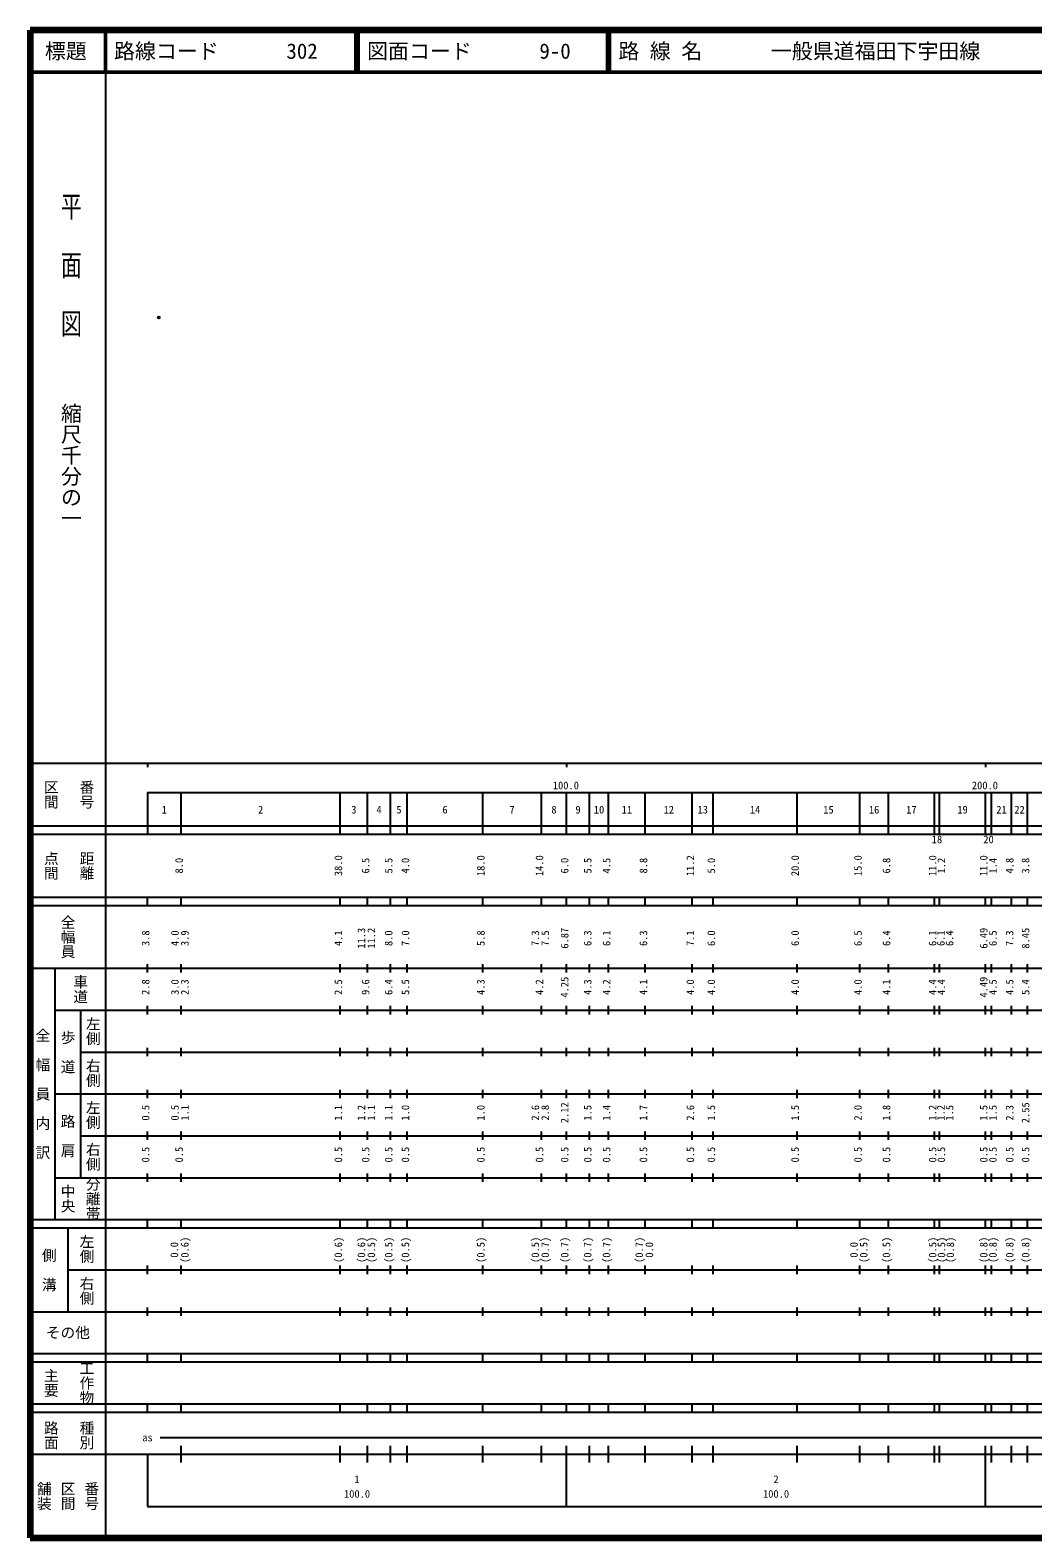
# Model space of a CAD drawing. Units: millimetres on the paper. Extents: x 40 to 680, y 20 to 380.
# Drawn here: x 40 to 279.3, y 20 to 380 of the extents above; entities that cross this region are included whole.
import ezdxf
from ezdxf.enums import TextEntityAlignment as Align

# ---------------------------------------------------------------- set-up
doc = ezdxf.new("R2010")
doc.units = ezdxf.units.MM
doc.header["$PDMODE"] = 32
doc.header["$PDSIZE"] = 0.5
doc.layers.add('M-OTRS', color=6, linetype='Continuous')
doc.layers.add('M-TTL-TXT', color=7, linetype='Continuous')
for name, color, linetype, lineweight in [('M-TTL', 2, 'Continuous', 140), ('M-TTL-BAND', 7, 'Continuous', 25), ('M-TTL-LINE', 7, 'Continuous', 50)]:
    doc.layers.add(name, color=color, linetype=linetype, lineweight=lineweight)
doc.styles.add('@ＭＳ ゴシック', font='')
doc.styles.add('ＭＳ ゴシック', font='')
doc.styles.get('@ＭＳ ゴシック').set_extended_font_data('@MS Gothic')
doc.styles.get('ＭＳ ゴシック').set_extended_font_data('MS Gothic')

msp = doc.modelspace()

# ---------------------------------------------------------------- linework, layer by layer
at = {"layer": 'M-OTRS'}
msp.add_point((70.706, 311.388), dxfattribs=at)
at = {"layer": 'M-TTL'}
for p, q in [((40, 380), (40, 20)), ((680, 380), (40, 380)), ((40, 20), (680, 20))]:
    msp.add_line(p, q, dxfattribs=at)
at = {"layer": 'M-TTL-BAND'}
for p, q in [((58, 370), (58, 20)), ((40, 205), (579, 205)), ((68, 205), (68, 204)), ((168, 205), (168, 204)), ((268, 205), (268, 204)), ((68, 198), (579, 198)), ((68, 198), (68, 188)), ((76, 188), (76, 198)), ((114, 188), (114, 198)), ((120.5, 188), (120.5, 198)), ((126, 188), (126, 198)), ((130, 188), (130, 198)), ((148, 188), (148, 198)), ((162, 188), (162, 198)), ((168, 188), (168, 198)), ((173.5, 188), (173.5, 198)), ((178, 188), (178, 198)), ((186.8, 188), (186.8, 198)), ((198, 188), (198, 198)), ((203, 188), (203, 198)), ((223, 188), (223, 198)), ((238, 188), (238, 198)), ((244.8, 188), (244.8, 198)), ((255.8, 188), (255.8, 198)), ((257, 188), (257, 198)), ((268, 188), (268, 198)), ((269.4, 188), (269.4, 198)), ((274.2, 188), (274.2, 198)), ((278, 188), (278, 198)), ((40, 190), (579, 190)), ((40, 188), (579, 188)), ((40, 173), (579, 173)), ((68, 171), (68, 173)), ((76, 171), (76, 173)), ((114, 171), (114, 173)), ((120.5, 171), (120.5, 173)), ((126, 171), (126, 173)), ((130, 171), (130, 173)), ((148, 171), (148, 173)), ((162, 171), (162, 173)), ((168, 171), (168, 173)), ((173.5, 171), (173.5, 173)), ((178, 171), (178, 173)), ((186.8, 171), (186.8, 173)), ((198, 171), (198, 173)), ((203, 171), (203, 173)), ((223, 171), (223, 173)), ((238, 171), (238, 173)), ((244.8, 171), (244.8, 173)), ((255.8, 171), (255.8, 173)), ((257, 171), (257, 173)), ((268, 171), (268, 173)), ((269.4, 171), (269.4, 173)), ((274.2, 171), (274.2, 173)), ((278, 171), (278, 173)), ((40, 171), (579, 171)), ((40, 156), (579, 156)), ((46, 96), (46, 156)), ((68, 155), (68, 157)), ((76, 155), (76, 157)), ((114, 155), (114, 157)), ((120.5, 155), (120.5, 157)), ((126, 155), (126, 157)), ((130, 155), (130, 157)), ((148, 155), (148, 157)), ((162, 155), (162, 157)), ((168, 155), (168, 157)), ((173.5, 155), (173.5, 157)), ((178, 155), (178, 157)), ((186.8, 155), (186.8, 157)), ((198, 155), (198, 157)), ((203, 155), (203, 157)), ((223, 155), (223, 157)), ((238, 155), (238, 157)), ((244.8, 155), (244.8, 157)), ((255.8, 155), (255.8, 157)), ((257, 155), (257, 157)), ((268, 155), (268, 157)), ((269.4, 155), (269.4, 157)), ((274.2, 155), (274.2, 157)), ((278, 155), (278, 157)), ((46, 146), (579, 146)), ((52, 146), (52, 106)), ((68, 145), (68, 147)), ((76, 145), (76, 147)), ((114, 145), (114, 147)), ((120.5, 145), (120.5, 147)), ((126, 145), (126, 147)), ((130, 145), (130, 147)), ((148, 145), (148, 147)), ((162, 145), (162, 147)), ((168, 145), (168, 147)), ((173.5, 145), (173.5, 147)), ((178, 145), (178, 147)), ((186.8, 145), (186.8, 147)), ((198, 145), (198, 147)), ((203, 145), (203, 147)), ((223, 145), (223, 147)), ((238, 145), (238, 147)), ((244.8, 145), (244.8, 147)), ((255.8, 145), (255.8, 147)), ((257, 145), (257, 147)), ((268, 145), (268, 147)), ((269.4, 145), (269.4, 147)), ((274.2, 145), (274.2, 147)), ((278, 145), (278, 147)), ((68, 135), (68, 137)), ((76, 135), (76, 137)), ((114, 135), (114, 137)), ((120.5, 135), (120.5, 137)), ((126, 135), (126, 137)), ((130, 135), (130, 137)), ((148, 135), (148, 137)), ((162, 135), (162, 137)), ((168, 135), (168, 137)), ((173.5, 135), (173.5, 137)), ((178, 135), (178, 137)), ((186.8, 135), (186.8, 137)), ((198, 135), (198, 137)), ((203, 135), (203, 137)), ((223, 135), (223, 137)), ((238, 135), (238, 137)), ((244.8, 135), (244.8, 137)), ((255.8, 135), (255.8, 137)), ((257, 135), (257, 137)), ((268, 135), (268, 137)), ((269.4, 135), (269.4, 137)), ((274.2, 135), (274.2, 137)), ((278, 135), (278, 137)), ((52, 136), (579, 136)), ((46, 126), (579, 126)), ((68, 125), (68, 127)), ((76, 125), (76, 127)), ((114, 125), (114, 127)), ((120.5, 125), (120.5, 127)), ((126, 125), (126, 127)), ((130, 125), (130, 127)), ((148, 125), (148, 127)), ((162, 125), (162, 127)), ((168, 125), (168, 127)), ((173.5, 125), (173.5, 127)), ((178, 125), (178, 127)), ((186.8, 125), (186.8, 127)), ((198, 125), (198, 127)), ((203, 125), (203, 127)), ((223, 125), (223, 127)), ((238, 125), (238, 127)), ((244.8, 125), (244.8, 127)), ((255.8, 125), (255.8, 127)), ((257, 125), (257, 127)), ((268, 125), (268, 127)), ((269.4, 125), (269.4, 127)), ((274.2, 125), (274.2, 127)), ((278, 125), (278, 127)), ((52, 116), (579, 116)), ((68, 115), (68, 117)), ((76, 115), (76, 117)), ((114, 115), (114, 117)), ((120.5, 115), (120.5, 117)), ((126, 115), (126, 117)), ((130, 115), (130, 117)), ((148, 115), (148, 117)), ((162, 115), (162, 117)), ((168, 115), (168, 117)), ((173.5, 115), (173.5, 117)), ((178, 115), (178, 117)), ((186.8, 115), (186.8, 117)), ((198, 115), (198, 117)), ((203, 115), (203, 117)), ((223, 115), (223, 117)), ((238, 115), (238, 117)), ((244.8, 115), (244.8, 117)), ((255.8, 115), (255.8, 117)), ((257, 115), (257, 117)), ((268, 115), (268, 117)), ((269.4, 115), (269.4, 117)), ((274.2, 115), (274.2, 117)), ((278, 115), (278, 117)), ((46, 106), (579, 106)), ((68, 105), (68, 107)), ((76, 105), (76, 107)), ((114, 105), (114, 107)), ((120.5, 105), (120.5, 107)), ((126, 105), (126, 107)), ((130, 105), (130, 107)), ((148, 105), (148, 107)), ((162, 105), (162, 107)), ((168, 105), (168, 107)), ((173.5, 105), (173.5, 107)), ((178, 105), (178, 107)), ((186.8, 105), (186.8, 107)), ((198, 105), (198, 107)), ((203, 105), (203, 107)), ((223, 105), (223, 107)), ((238, 105), (238, 107)), ((244.8, 105), (244.8, 107)), ((255.8, 105), (255.8, 107)), ((257, 105), (257, 107)), ((268, 105), (268, 107)), ((269.4, 105), (269.4, 107)), ((274.2, 105), (274.2, 107)), ((278, 105), (278, 107)), ((40, 96), (579, 96)), ((40, 94), (579, 94)), ((49, 94), (49, 74)), ((68, 94), (68, 96)), ((76, 94), (76, 96)), ((114, 94), (114, 96)), ((120.5, 94), (120.5, 96)), ((126, 94), (126, 96)), ((130, 94), (130, 96)), ((148, 94), (148, 96)), ((162, 94), (162, 96)), ((168, 94), (168, 96)), ((173.5, 94), (173.5, 96)), ((178, 94), (178, 96)), ((186.8, 94), (186.8, 96)), ((198, 94), (198, 96)), ((203, 94), (203, 96)), ((223, 94), (223, 96)), ((238, 94), (238, 96)), ((244.8, 94), (244.8, 96)), ((255.8, 94), (255.8, 96)), ((257, 94), (257, 96)), ((268, 94), (268, 96)), ((269.4, 94), (269.4, 96)), ((274.2, 94), (274.2, 96)), ((278, 94), (278, 96)), ((49, 84), (579, 84)), ((68, 83), (68, 85)), ((76, 83), (76, 85)), ((114, 83), (114, 85)), ((120.5, 83), (120.5, 85)), ((126, 83), (126, 85)), ((130, 83), (130, 85)), ((148, 83), (148, 85)), ((162, 83), (162, 85)), ((168, 83), (168, 85)), ((173.5, 83), (173.5, 85)), ((178, 83), (178, 85)), ((186.8, 83), (186.8, 85)), ((198, 83), (198, 85)), ((203, 83), (203, 85)), ((223, 83), (223, 85)), ((238, 83), (238, 85)), ((244.8, 83), (244.8, 85)), ((255.8, 83), (255.8, 85)), ((257, 83), (257, 85)), ((268, 83), (268, 85)), ((269.4, 83), (269.4, 85)), ((274.2, 83), (274.2, 85)), ((278, 83), (278, 85)), ((40, 74), (579, 74)), ((68, 73), (68, 75)), ((76, 73), (76, 75)), ((114, 73), (114, 75)), ((120.5, 73), (120.5, 75)), ((126, 73), (126, 75)), ((130, 73), (130, 75)), ((148, 73), (148, 75)), ((162, 73), (162, 75)), ((168, 73), (168, 75)), ((173.5, 73), (173.5, 75)), ((178, 73), (178, 75)), ((186.8, 73), (186.8, 75)), ((198, 73), (198, 75)), ((203, 73), (203, 75)), ((223, 73), (223, 75)), ((238, 73), (238, 75)), ((244.8, 73), (244.8, 75)), ((255.8, 73), (255.8, 75)), ((257, 73), (257, 75)), ((268, 73), (268, 75)), ((269.4, 73), (269.4, 75)), ((274.2, 73), (274.2, 75)), ((278, 73), (278, 75)), ((40, 64), (579, 64)), ((40, 62), (579, 62)), ((68, 62), (68, 64)), ((76, 62), (76, 64)), ((114, 62), (114, 64)), ((120.5, 62), (120.5, 64)), ((126, 62), (126, 64)), ((130, 62), (130, 64)), ((148, 62), (148, 64)), ((162, 62), (162, 64)), ((168, 62), (168, 64)), ((173.5, 62), (173.5, 64)), ((178, 62), (178, 64)), ((186.8, 62), (186.8, 64)), ((198, 62), (198, 64)), ((203, 62), (203, 64)), ((223, 62), (223, 64)), ((238, 62), (238, 64)), ((244.8, 62), (244.8, 64)), ((255.8, 62), (255.8, 64)), ((257, 62), (257, 64)), ((268, 62), (268, 64)), ((269.4, 62), (269.4, 64)), ((274.2, 62), (274.2, 64)), ((278, 62), (278, 64)), ((40, 52), (579, 52)), ((68, 50), (68, 52)), ((76, 50), (76, 52)), ((114, 50), (114, 52)), ((120.5, 50), (120.5, 52)), ((126, 50), (126, 52)), ((130, 50), (130, 52)), ((148, 50), (148, 52)), ((162, 50), (162, 52)), ((168, 50), (168, 52)), ((173.5, 50), (173.5, 52)), ((178, 50), (178, 52)), ((186.8, 50), (186.8, 52)), ((198, 50), (198, 52)), ((203, 50), (203, 52)), ((223, 50), (223, 52)), ((238, 50), (238, 52)), ((244.8, 50), (244.8, 52)), ((255.8, 50), (255.8, 52)), ((257, 50), (257, 52)), ((268, 50), (268, 52)), ((269.4, 50), (269.4, 52)), ((274.2, 50), (274.2, 52)), ((278, 50), (278, 52)), ((40, 50), (579, 50)), ((71, 44), (445.4, 44)), ((40, 40), (579, 40)), ((68, 40), (68, 27.5)), ((76, 38), (76, 42)), ((114, 38), (114, 42)), ((120.5, 38), (120.5, 42)), ((126, 38), (126, 42)), ((130, 38), (130, 42)), ((148, 38), (148, 42)), ((162, 38), (162, 42)), ((168, 27.5), (168, 42)), ((173.5, 38), (173.5, 42)), ((178, 38), (178, 42)), ((186.8, 38), (186.8, 42)), ((198, 38), (198, 42)), ((203, 38), (203, 42)), ((223, 38), (223, 42)), ((238, 38), (238, 42)), ((244.8, 38), (244.8, 42)), ((255.8, 38), (255.8, 42)), ((257, 38), (257, 42)), ((268, 27.5), (268, 42)), ((269.4, 38), (269.4, 42)), ((274.2, 38), (274.2, 42)), ((278, 38), (278, 42)), ((68, 27.5), (579, 27.5))]:
    msp.add_line(p, q, dxfattribs=at)
at = {"layer": 'M-TTL-LINE'}
for p, q in [((58, 380), (58, 370)), ((117.75, 380), (117.75, 370)), ((118.25, 380), (118.25, 370)), ((177.75, 380), (177.75, 370)), ((178.25, 380), (178.25, 370)), ((40, 370), (680, 370))]:
    msp.add_line(p, q, dxfattribs=at)

# ---------------------------------------------------------------- texts
at = {"layer": 'M-TTL-BAND', "style": '@ＭＳ ゴシック', "width": 1.4}
msp.add_text('平  面  図', height=3.666, rotation=270, dxfattribs=at).set_placement((49.777, 306.475), align=Align.MIDDLE_RIGHT)
at = {"layer": 'M-TTL-BAND', "style": '@ＭＳ ゴシック'}
msp.add_text('縮尺千分の一', height=3.666, rotation=270, dxfattribs=at).set_placement((49.777, 261.03), align=Align.MIDDLE_RIGHT)
for s, p in [('区間', (45, 197.5)), ('番号', (53.5, 197.5)), ('点間', (45, 180.5)), ('距離', (53.5, 180.5)), ('全幅員', (49, 163.5)), ('車道', (52, 151)), ('左側', (55, 141)), ('全\u3000幅\u3000員\u3000内\u3000訳', (43, 126)), ('歩\u3000道', (49, 136)), ('右側', (55, 131)), ('左側', (55, 121)), ('路\u3000肩', (49, 116)), ('右側', (55, 111)), ('分離帯', (55, 101)), ('中央', (49, 101)), ('左側', (53.5, 89)), ('側\u3000溝', (44.5, 84)), ('右側', (53.5, 79)), ('工作物', (53.5, 57)), ('主要', (45, 57)), ('路面', (45, 44.5)), ('種別', (53.5, 44.5)), ('舗装', (43.333, 30)), ('区間', (49, 30)), ('番号', (54.667, 30))]:
    msp.add_text(s, height=2.566, rotation=270, dxfattribs=at).set_placement(p, align=Align.MIDDLE_CENTER)
at = {"layer": 'M-TTL-BAND', "style": 'ＭＳ ゴシック'}
for s, p in [('100.0', (167.844, 198.195)), ('200.0', (267.844, 198.195)), ('1', (72, 192.405)), ('2', (95, 192.405)), ('3', (117.25, 192.405)), ('4', (123.25, 192.405)), ('5', (128, 192.405)), ('6', (139, 192.405)), ('7', (155, 192.405)), ('8', (165, 192.405)), ('9', (170.75, 192.405)), ('10', (175.75, 192.405)), ('11', (182.4, 192.405)), ('12', (192.4, 192.405)), ('13', (200.5, 192.405)), ('14', (213, 192.405)), ('15', (230.5, 192.405)), ('16', (241.4, 192.405)), ('17', (250.3, 192.405)), ('19', (262.5, 192.405)), ('21', (271.8, 192.405)), ('22', (276.1, 192.405)), ('18', (256.4, 185.299)), ('20', (268.7, 185.299)), ('as', (68, 42.5)), ('1', (118, 32.523)), ('2', (218, 32.523)), ('100.0', (118, 29.033)), ('100.0', (218, 29.033))]:
    msp.add_text(s, height=1.833, dxfattribs=at).set_placement(p, align=Align.BOTTOM_CENTER)
for s, p in [('8.0', (77, 180.5)), ('38.0', (115, 180.5)), ('6.5', (121.5, 180.5)), ('5.5', (127, 180.5)), ('4.0', (131, 180.5)), ('18.0', (149, 180.5)), ('14.0', (163, 180.5)), ('6.0', (169, 180.5)), ('5.5', (174.5, 180.5)), ('4.5', (179, 180.5)), ('8.8', (187.8, 180.5)), ('11.2', (199, 180.5)), ('5.0', (204, 180.5)), ('20.0', (224, 180.5)), ('15.0', (239, 180.5)), ('6.8', (245.8, 180.5)), ('11.0', (256.8, 180.5)), ('1.2', (258.893, 180.5)), ('11.0', (269, 180.5)), ('1.4', (271.203, 180.5)), ('4.8', (275.2, 180.5)), ('3.8', (279, 180.5)), ('3.8', (69, 163.174)), ('4.0', (76, 163.174)), ('3.9', (78.37, 163.174)), ('4.1', (115, 163.174)), ('11.3', (120.5, 163.174)), ('11.2', (122.87, 163.174)), ('8.0', (127, 163.174)), ('7.0', (131, 163.174)), ('5.8', (149, 163.174)), ('7.3', (162, 163.174)), ('7.5', (164.37, 163.174)), ('6.87', (169, 163.174)), ('6.3', (174.5, 163.174)), ('6.1', (179, 163.174)), ('6.3', (187.8, 163.174)), ('7.1', (199, 163.174)), ('6.0', (204, 163.174)), ('6.0', (224, 163.174)), ('6.5', (239, 163.174)), ('6.4', (245.8, 163.174)), ('6.1', (256.8, 163.174)), ('6.1', (258.792, 163.174)), ('6.4', (260.848, 163.174)), ('6.49', (269, 163.174)), ('6.5', (271.203, 163.174)), ('7.3', (275.2, 163.174)), ('8.45', (279, 163.174)), ('2.8', (69, 151.5)), ('3.0', (76, 151.5)), ('2.3', (78.37, 151.5)), ('2.5', (115, 151.5)), ('9.6', (121.5, 151.5)), ('6.4', (127, 151.5)), ('5.5', (131, 151.5)), ('4.3', (149, 151.5)), ('4.2', (163, 151.5)), ('4.25', (169, 151.5)), ('4.3', (174.5, 151.5)), ('4.2', (179, 151.5)), ('4.1', (187.8, 151.5)), ('4.0', (199, 151.5)), ('4.0', (204, 151.5)), ('4.0', (224, 151.5)), ('4.0', (239, 151.5)), ('4.1', (245.8, 151.5)), ('4.4', (256.8, 151.5)), ('4.4', (258.893, 151.5)), ('4.49', (269, 151.5)), ('4.5', (271.203, 151.5)), ('4.5', (275.2, 151.5)), ('5.4', (279, 151.5)), ('0.5', (69, 121.5)), ('0.5', (76, 121.5)), ('1.1', (78.37, 121.5)), ('1.1', (115, 121.5)), ('1.2', (120.5, 121.5)), ('1.1', (122.87, 121.5)), ('1.1', (127, 121.5)), ('1.0', (131, 121.5)), ('1.0', (149, 121.5)), ('2.6', (162, 121.5)), ('2.8', (164.37, 121.5)), ('2.12', (169, 121.5)), ('1.5', (174.5, 121.5)), ('1.4', (179, 121.5)), ('1.7', (187.8, 121.5)), ('2.6', (199, 121.5)), ('1.5', (204, 121.5)), ('1.5', (224, 121.5)), ('2.0', (239, 121.5)), ('1.8', (245.8, 121.5)), ('1.2', (256.8, 121.5)), ('1.2', (258.792, 121.5)), ('1.5', (260.848, 121.5)), ('1.5', (269, 121.5)), ('1.5', (271.203, 121.5)), ('2.3', (275.2, 121.5)), ('2.55', (279, 121.5)), ('0.5', (69, 111.5)), ('0.5', (77, 111.5)), ('0.5', (115, 111.5)), ('0.5', (121.5, 111.5)), ('0.5', (127, 111.5)), ('0.5', (131, 111.5)), ('0.5', (149, 111.5)), ('0.5', (163, 111.5)), ('0.5', (169, 111.5)), ('0.5', (174.5, 111.5)), ('0.5', (179, 111.5)), ('0.5', (187.8, 111.5)), ('0.5', (199, 111.5)), ('0.5', (204, 111.5)), ('0.5', (224, 111.5)), ('0.5', (239, 111.5)), ('0.5', (245.8, 111.5)), ('0.5', (256.8, 111.5)), ('0.5', (258.893, 111.5)), ('0.5', (269, 111.5)), ('0.5', (271.203, 111.5)), ('0.5', (275.2, 111.5)), ('0.5', (279, 111.5)), ('0.0', (75.856, 88.764)), ('(0.6)', (78.37, 88.764)), ('(0.6)', (115, 88.764)), ('(0.6)', (120.5, 88.764)), ('(0.5)', (122.87, 88.764)), ('(0.5)', (127, 88.764)), ('(0.5)', (131, 88.764)), ('(0.5)', (149, 88.764)), ('(0.5)', (162, 88.764)), ('(0.7)', (164.37, 88.764)), ('(0.7)', (169, 88.764)), ('(0.7)', (174.5, 88.764)), ('(0.7)', (179, 88.764)), ('(0.7)', (186.8, 88.764)), ('0.0', (189.213, 88.764)), ('0.0', (238.041, 88.764)), ('(0.5)', (240.37, 88.764)), ('(0.5)', (245.8, 88.764)), ('(0.5)', (256.8, 88.764)), ('(0.5)', (258.92, 88.764)), ('(0.8)', (261.038, 88.764)), ('(0.8)', (269, 88.764)), ('(0.8)', (271.203, 88.764)), ('(0.8)', (275.2, 88.764)), ('(0.8)', (279, 88.764))]:
    msp.add_text(s, height=1.833, rotation=90, dxfattribs=at).set_placement(p, align=Align.BOTTOM_CENTER)
msp.add_text('その他', height=2.566, dxfattribs=at).set_placement((49, 69), align=Align.MIDDLE_CENTER)
at = {"layer": 'M-TTL-TXT', "style": 'ＭＳ ゴシック'}
msp.add_text('標題', height=3.666, dxfattribs=at).set_placement((48.5, 375), align=Align.MIDDLE_CENTER)
for s, p in [('路線コード', (60, 375)), ('302', (101.142, 375)), ('図面コード', (120.38, 375)), ('9-0', (161.521, 375)), ('路 線 名', (180.38, 375)), ('一般県道福田下宇田線', (216.734, 375))]:
    msp.add_text(s, height=3.666, dxfattribs=at).set_placement(p, align=Align.MIDDLE_LEFT)

doc.saveas('drawing.dxf')
